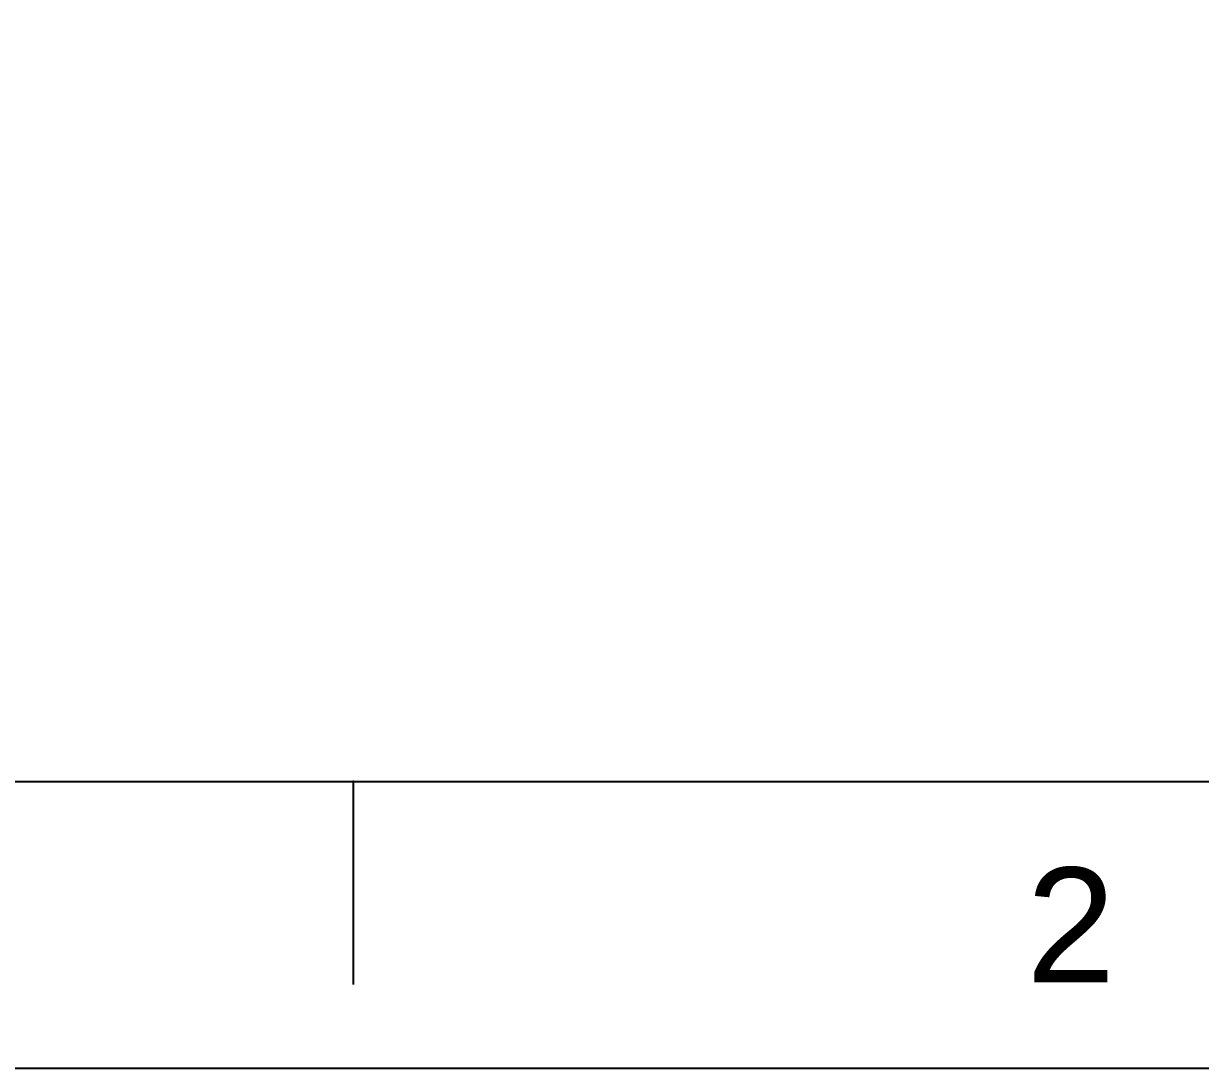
# Model space of a CAD drawing. Header units: millimetres. Extents: x 4812 to 5406, y -1197 to -777.
# Drawn here: x 4881 to 4939, y -1196.9 to -1145.4 of the extents above; entities that cross this region are included whole.
import ezdxf

# ---------------------------------------------------------------- set-up
doc = ezdxf.new("R2010")
doc.units = ezdxf.units.MM
doc.header["$LTSCALE"] = 0.1
doc.layers.add('FORM', color=7, linetype='Continuous')
doc.styles.get("Standard").update_dxf_attribs({"font": 'arial.ttf'})

msp = doc.modelspace()

# ---------------------------------------------------------------- linework, layer by layer
at = {"layer": 'FORM'}
for p, q in [((4826.541, -1182.71), (5392.295, -1182.71)), ((4897.261, -1182.71), (4897.261, -1192.712))]:
    msp.add_line(p, q, dxfattribs=at)
at = {"layer": 'FORM', "color": 7}
msp.add_lwpolyline([(4812.398, -776.782), (5406.439, -776.782), (5406.439, -1196.854), (4812.398, -1196.854)], close=True, dxfattribs=at)
at = {"layer": 'FORM'}
msp.add_point((4897.261, -1182.71), dxfattribs=at)

# ---------------------------------------------------------------- texts
at = {"layer": 'FORM', "insert": (4932.62, -1189.782), "char_height": 5.658, "attachment_point": 5}
msp.add_mtext_dynamic_manual_height_columns('2', width=50.00857, gutter_width=12.502, heights=[0], dxfattribs=at)

doc.saveas('drawing.dxf')
